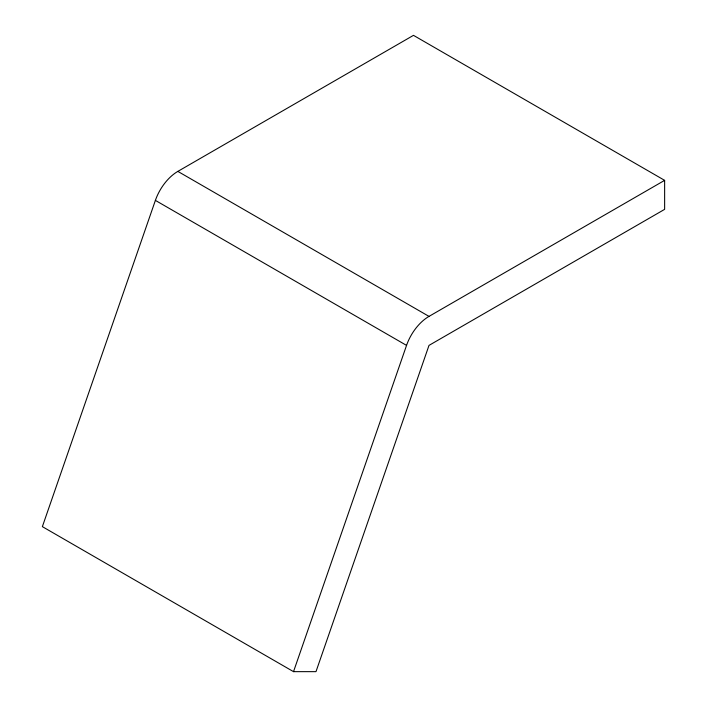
<?xml version="1.0" encoding="UTF-8"?>
<svg xmlns="http://www.w3.org/2000/svg" width="707" height="707" viewBox="0 0 707 707"><rect width="100%" height="100%" fill="white"/><g stroke="black" fill="none" stroke-linecap="round" stroke-linejoin="round"><path stroke-width="1.06" d="M155.39 200.39L42.367 526.644L293.52 671.65L315.985 671.65L428.999 345.396L664.633 209.352L664.633 180.356L413.48 35.35L177.846 171.394A35.518 20.503 -60 0 0 155.39 200.39L406.543 345.396L293.52 671.65M406.543 345.396A35.518 20.503 -60 0 1 428.999 316.391L664.633 180.356M177.846 171.394L428.999 316.391"/></g></svg>
